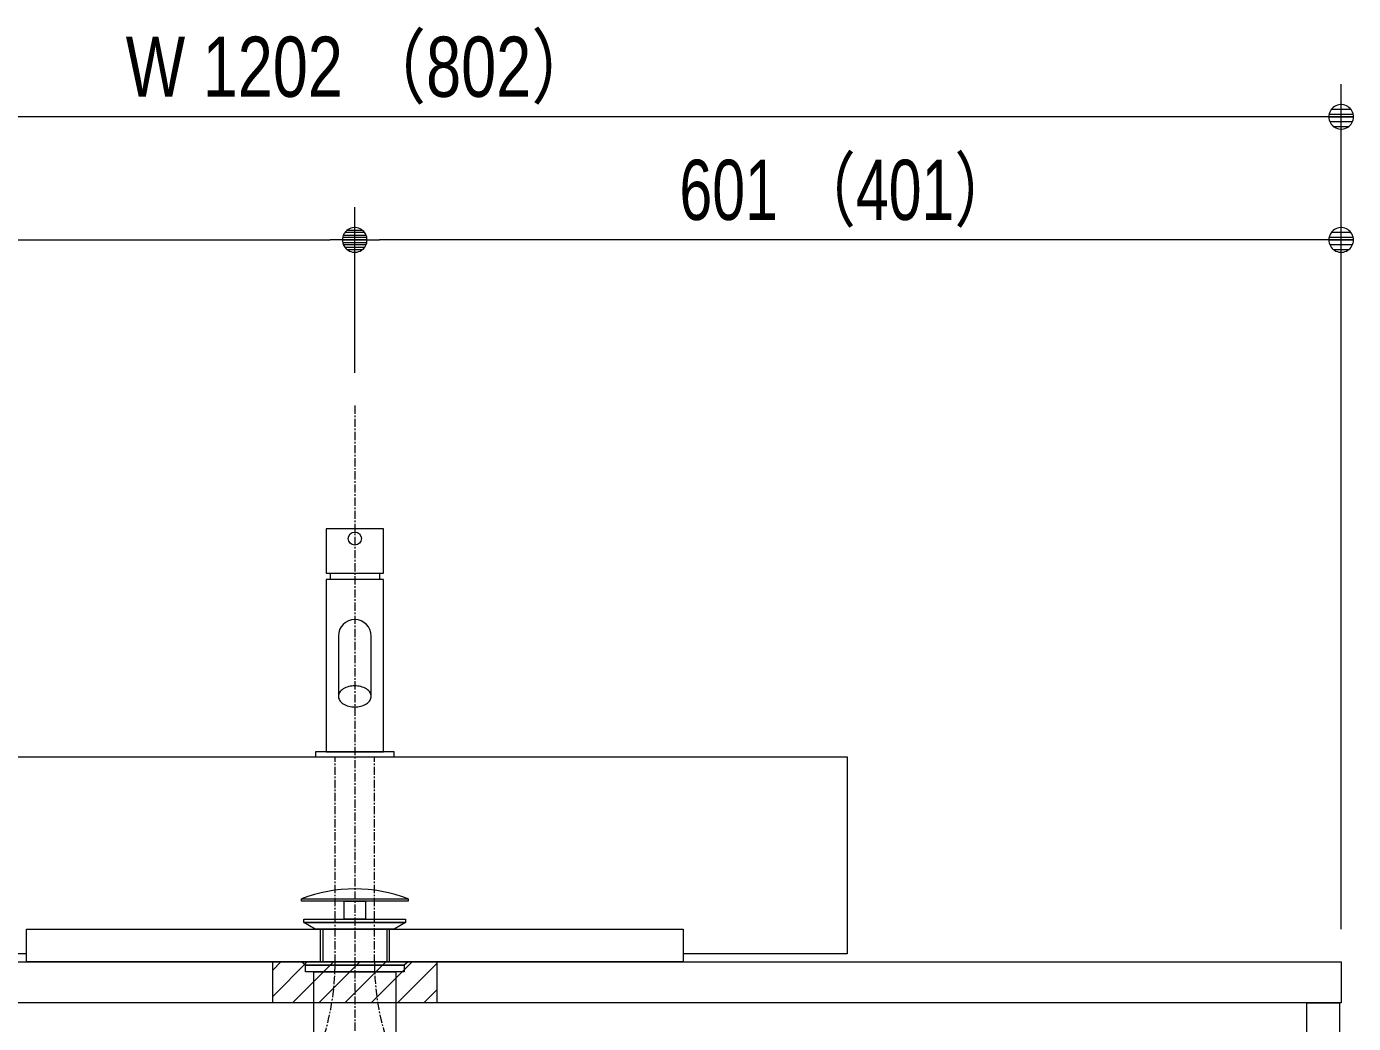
# Model space of a CAD drawing. Units: millimetres, scale not verified. Extents: x -6062 to 6062, y -3045 to 3045.
# Drawn here: x -4922 to -4114, y -1418 to -810 of the extents above; entities that cross this region are included whole.
import ezdxf
from ezdxf.enums import TextEntityAlignment as Align

# ---------------------------------------------------------------- set-up
doc = ezdxf.new("R2010")
doc.units = ezdxf.units.MM
doc.header["$LTSCALE"] = 20
doc.linetypes.add('CHAIN1', pattern=[8, 5, -1, 1, -1])
doc.linetypes.add('DASHED1', pattern=[1.8, 1.2, -0.6])
for name, color, linetype, lineweight in [('0-1_5ボウル・キャビネット', 7, 'Continuous', 9), ('0-2_2寸法-1', 7, 'Continuous', 9), ('0-3_0', 7, 'Continuous', 9), ('0-5_4給排水', 7, 'Continuous', 9)]:
    doc.layers.add(name, color=color, linetype=linetype, lineweight=lineweight)
doc.styles.add('ＭＳ Ｐゴシック', font='')
doc.styles.get('ＭＳ Ｐゴシック').set_extended_font_data('MS PGothic')

# ---------------------------------------------------------------- blocks, each defined once
blk = doc.blocks.new('_Dot')
at = {"layer": '0-3_0'}
for p, q in [((-10, 0), (-20, 0)), ((9.78, 2), (-9.78, 2)), ((7.99, 6), (-7.99, 6)), ((9.16, -3.98), (-9.16, -3.98)), ((6, -7.98), (-6, -7.98))]:
    blk.add_line(p, q, dxfattribs=at)
for points in [[(10, 0), (9.92, 1.25), (9.69, 2.49), (9.3, 3.68), (8.76, 4.82), (8.09, 5.88), (7.29, 6.85), (6.37, 7.71), (5.36, 8.44), (4.26, 9.05), (3.09, 9.51), (1.87, 9.82), (0.63, 9.98), (-0.63, 9.98), (-1.87, 9.82), (-3.09, 9.51), (-4.26, 9.05), (-5.36, 8.44), (-6.37, 7.71), (-7.29, 6.85), (-8.09, 5.88), (-8.76, 4.82), (-9.3, 3.68), (-9.69, 2.49), (-9.92, 1.25), (-10, 0), (0, 0)], [(-10, 0), (-9.92, -1.25), (-9.69, -2.49), (-9.3, -3.68), (-8.76, -4.82), (-8.09, -5.88), (-7.29, -6.85), (-6.37, -7.71), (-5.36, -8.44), (-4.26, -9.05), (-3.09, -9.51), (-1.87, -9.82), (-0.63, -9.98), (0.63, -9.98), (1.87, -9.82), (3.09, -9.51), (4.26, -9.05), (5.36, -8.44), (6.37, -7.71), (7.29, -6.85), (8.09, -5.88), (8.76, -4.82), (9.3, -3.68), (9.69, -2.49), (9.92, -1.25), (10, 0), (0, 0)]]:
    blk.add_lwpolyline(points, close=True, dxfattribs=at)
blk = doc.blocks.new('グループ-12')
at = {"layer": '0-5_4給排水'}
for p, q in [((-59000, -22860), (-59000, -22940)), ((-58400, -22860), (-58400, -22940))]:
    blk.add_line(p, q, dxfattribs=at)
for points in [[(-58350, -22320), (-59050, -22320), (-59050, -22860), (-58350, -22860)], [(-59050, -22940), (-59050, -25040), (-58350, -25040), (-58350, -22940)], [(-59180, -25040), (-59180, -25100), (-58220, -25100), (-58220, -25040)]]:
    blk.add_lwpolyline(points, close=True, dxfattribs=at)
for points in [[(-58900, -23627.8), (-58900, -24363.4), (-58899.2, -24375), (-58896.7, -24386.8), (-58892.3, -24398.8), (-58886, -24410.7), (-58877.7, -24422.5), (-58867.4, -24433.8), (-58855.3, -24444.5), (-58841.4, -24454.3), (-58826.1, -24463.2), (-58809.4, -24471), (-58791.9, -24477.6), (-58773.6, -24483), (-58755, -24487), (-58736.4, -24489.8), (-58718, -24491.5), (-58700, -24492), (-58682, -24491.5), (-58663.6, -24489.8), (-58645, -24487), (-58626.4, -24483), (-58608.1, -24477.6), (-58590.6, -24471), (-58573.9, -24463.2), (-58558.6, -24454.3), (-58544.7, -24444.5), (-58532.6, -24433.8), (-58522.3, -24422.5), (-58514, -24410.7), (-58507.7, -24398.8), (-58503.3, -24386.8), (-58500.8, -24375), (-58500, -24363.4), (-58500, -23628)], [(-58500, -24363.4), (-58500.8, -24351.9), (-58503.3, -24340), (-58507.7, -24328), (-58514, -24316.1), (-58522.3, -24304.4), (-58532.6, -24293.1), (-58544.7, -24282.4), (-58558.6, -24272.5), (-58573.9, -24263.6), (-58590.6, -24255.8), (-58608.1, -24249.2), (-58626.4, -24243.9), (-58645, -24239.8), (-58663.6, -24237), (-58682, -24235.4), (-58700, -24234.9), (-58718, -24235.4), (-58736.4, -24237), (-58755, -24239.8), (-58773.6, -24243.9), (-58791.9, -24249.2), (-58809.4, -24255.8), (-58826.1, -24263.6), (-58841.4, -24272.5), (-58855.3, -24282.4), (-58867.4, -24293.1), (-58877.7, -24304.4), (-58886, -24316.1), (-58892.3, -24328), (-58896.7, -24340), (-58899.2, -24351.9), (-58900, -24363.4)]]:
    blk.add_lwpolyline(points, dxfattribs=at)
at = {"layer": '0-5_4給排水', "linetype": 'CHAIN1'}
for points in [[(-58940, -27608.4), (-58940, -27080.3), (-58940, -25100)], [(-58460, -27608.4), (-58460, -27080.3), (-58460, -25100)]]:
    blk.add_lwpolyline(points, dxfattribs=at)
at = {"layer": '0-5_4給排水'}
blk.add_circle((-58700, -22440), 80, dxfattribs=at)
for start, end in [(90, 180), (0, 90)]:
    blk.add_arc((-58700, -23628), 200, start, end, dxfattribs=at)
at = {"layer": '0-5_4給排水', "linetype": 'CHAIN1'}
for centre, start, end in [((-62000.7, -27608.4), 322.14535, 0), ((-55399.3, -27608.4), 180, 217.85465)]:
    blk.add_arc(centre, 3060.7, start, end, dxfattribs=at)
blk = doc.blocks.new('グループ-18')
at = {"layer": '0-5_4給排水', "linetype": 'CHAIN1'}
blk.add_line((-58700, -20820), (-58700, -42300), dxfattribs=at)
at = {"layer": '0-5_4給排水'}
for p, q in [((-59120, -27200), (-59120, -27600)), ((-59090, -27200), (-59090, -27600)), ((-58310, -27200), (-58310, -27600)), ((-58280, -27200), (-58280, -27600))]:
    blk.add_line(p, q, dxfattribs=at)
for points in [[(-59350, -26830), (-58050, -26830), (-58050, -26860), (-59350, -26860)], [(-58830, -26860), (-58570, -26860), (-58570, -27080), (-58830, -27080)], [(-59320, -27080), (-58080, -27080), (-58080, -27120), (-59320, -27120)], [(-59181.3, -27200), (-59320, -27120), (-58080, -27120), (-58220.2, -27200)], [(-59300, -27640), (-59350, -27600), (-58050, -27600), (-58100, -27640)], [(-59300, -27640), (-58100, -27640), (-58100, -27720), (-59300, -27720)], [(-59200, -27720), (-58200, -27720), (-58200, -28800), (-59200, -28800)]]:
    blk.add_lwpolyline(points, close=True, dxfattribs=at)
blk.add_arc((-58700, -28530.4), 1820.4, 69.08018, 110.91982, dxfattribs=at)
blk = doc.blocks.new('グループ-39')
at = {"layer": '0-1_5ボウル・キャビネット'}
blk.add_lwpolyline([(-70720, -27600), (-46680, -27600), (-46680, -28100), (-70720, -28100)], close=True, dxfattribs=at)
blk.add_lwpolyline([(-47100, -28600), (-47100, -28100), (-46700, -28100), (-46700, -41360), (-46740, -41400), (-47060, -41400), (-47100, -41360), (-47100, -40600)], dxfattribs=at)
blk = doc.blocks.new('グループ-41')
at = {"layer": '0-1_5ボウル・キャビネット'}
blk.add_blockref('グループ-39', (0, 0), dxfattribs=at)
blk = doc.blocks.new('グループ-43')
at = {"layer": '0-1_5ボウル・キャビネット'}
blk.add_lwpolyline([(-62700, -27500), (-64700, -27500), (-64700, -25100), (-52700, -25100), (-52700, -27500), (-54700, -27500)], dxfattribs=at)
blk.add_lwpolyline([(-62700, -27199.3), (-54700, -27199.3), (-54700, -27600), (-62700, -27600)], close=True, dxfattribs=at)

msp = doc.modelspace()

# ---------------------------------------------------------------- linework, layer by layer
at = {"layer": '0-1_5ボウル・キャビネット'}
for p, q in [((-4772.5, -1385), (-4767.5, -1380)), ((-4772.5, -1401), (-4751.5, -1380)), ((-4760.5, -1405), (-4735.5, -1380)), ((-4744.5, -1405), (-4719.5, -1380)), ((-4728.5, -1405), (-4703.5, -1380)), ((-4712.5, -1405), (-4687.5, -1380)), ((-4696.5, -1405), (-4672.5, -1381)), ((-4680.5, -1405), (-4672.5, -1397))]:
    msp.add_line(p, q, dxfattribs=at)
msp.add_lwpolyline([(-4772.5, -1380), (-4672.5, -1380), (-4672.5, -1405), (-4772.5, -1405)], close=True, dxfattribs=at)
at = {"layer": '0-1_5ボウル・キャビネット', "linetype": 'DASHED1'}
msp.add_lwpolyline([(-4772.5, -1380), (-4672.5, -1380), (-4672.5, -1405), (-4772.5, -1405)], close=True, dxfattribs=at)
at = {"layer": '0-2_2寸法-1'}
for p, q in [((-4121.5, -920), (-4121.5, -845)), ((-4136.51, -865), (-5308.49, -865)), ((-4722.5, -1021), (-4722.5, -920)), ((-4722.5, -1021), (-4722.5, -920)), ((-4121.5, -1360), (-4121.5, -920)), ((-5308.49, -940), (-4737.51, -940)), ((-4136.51, -940), (-4707.49, -940))]:
    msp.add_line(p, q, dxfattribs=at)

# ---------------------------------------------------------------- block references
at = {"layer": '0-1_5ボウル・キャビネット', "xscale": 0.05, "yscale": 0.05}
for name in ['グループ-43', 'グループ-41']:
    msp.add_blockref(name, (-1787.5, 0), dxfattribs=at)
at = {"layer": '0-2_2寸法-1', "xscale": 0.7503418, "yscale": 0.7503418}
for p in [(-4121.5, -865), (-4722.5, -940), (-4121.5, -940)]:
    msp.add_blockref('_Dot', p, dxfattribs=at)
at = {"layer": '0-2_2寸法-1', "xscale": 0.7503418, "yscale": 0.7503418, "rotation": 180}
msp.add_blockref('_Dot', (-4722.5, -940), dxfattribs=at)
at = {"layer": '0-5_4給排水', "xscale": 0.05, "yscale": 0.05}
for name in ['グループ-18', 'グループ-12']:
    msp.add_blockref(name, (-1787.5, 0), dxfattribs=at)

# ---------------------------------------------------------------- texts
at = {"layer": '0-2_2寸法-1', "style": 'ＭＳ Ｐゴシック'}
for s, height, width, p in [('W 1202 （802）', 36.69, 0.8, (-4862.07, -863.81)), ('601 （401）', 36.66, 0.75, (-4524.7, -938.81))]:
    msp.add_text(s, height=height, dxfattribs=dict(at, width=width)).set_placement(p, align=Align.BOTTOM_LEFT)

doc.saveas('drawing.dxf')
